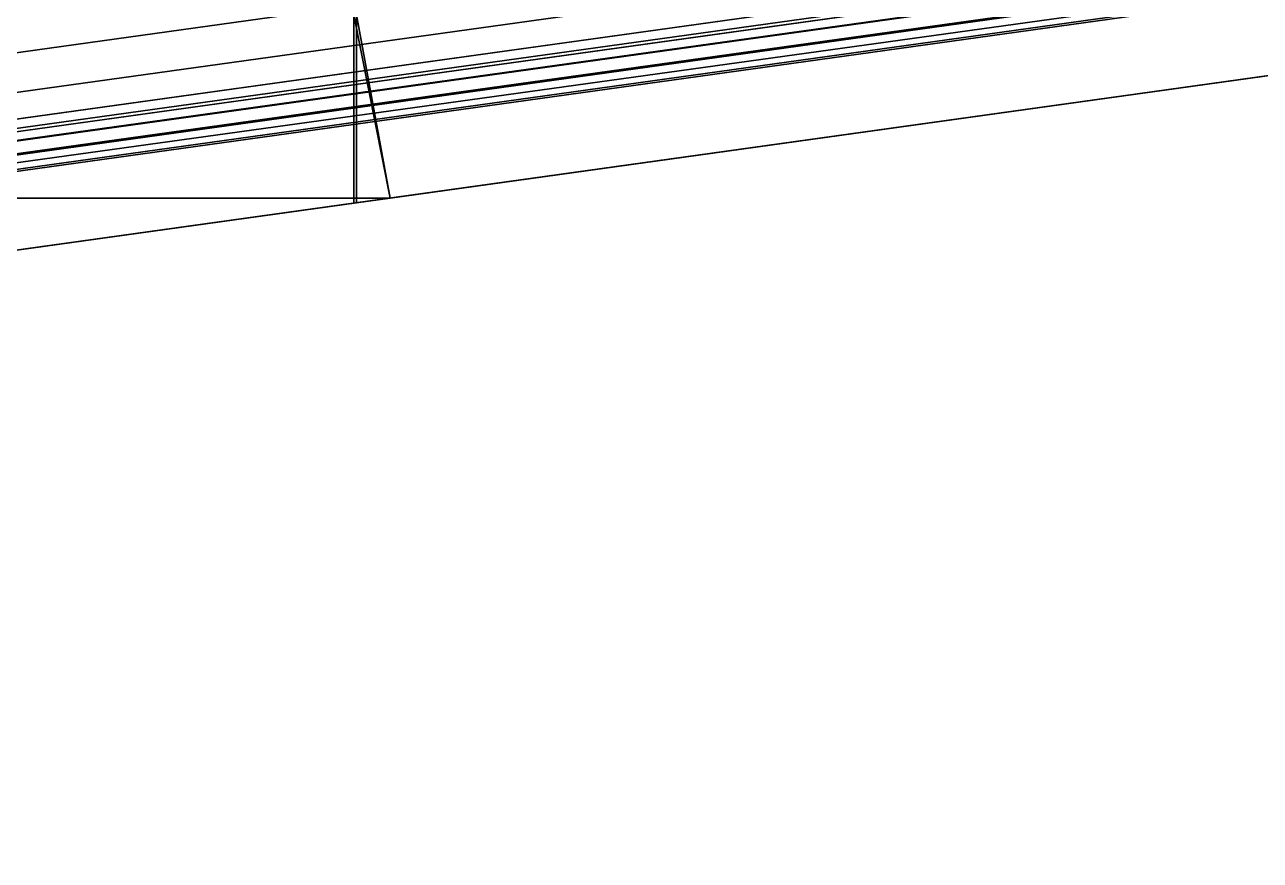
# Model space of a CAD drawing. Header units: millimetres. Extents: x 516 to 946, y 0 to 190.
# Drawn here: x 711.03 to 731.35, y 17.21 to 30.95 of the extents above; entities that cross this region are included whole.
import ezdxf

# ---------------------------------------------------------------- set-up
doc = ezdxf.new("R2010")
doc.units = ezdxf.units.MM
doc.layers.add('1', color=7, linetype='Continuous', true_color=0xffffff)

# ---------------------------------------------------------------- blocks, each defined once
blk = doc.blocks.new('UG_SURFACE_001')
at = {"layer": '1', "color": 252, "linetype": 'Continuous', "lineweight": 35}
for points in [[(200.937957, 31.107308, 3.5), (181.108311, 31.107308, 3.5), (181.108311, 28.095275, 3.5), (200.937957, 28.095275, 3.5)], [(200.937957, 28.095275, 1.5), (181.108311, 28.095275, 1.5), (181.108311, 31.107308, 1.5), (200.937957, 31.107308, 1.5)], [(200.937957, 31.107308, 3.5), (200.937957, 28.095275, 3.5), (201.489866, 28.095275, 3.5)], [(201.489866, 28.095275, 3.5), (220.767602, 30.783318, 3.5), (220.767602, 31.107308, 3.5), (200.937957, 31.107308, 3.5)], [(200.937957, 31.107308, 1.5), (220.767602, 31.107308, 1.5), (220.767602, 30.783318, 1.5), (201.489866, 28.095275, 1.5)], [(201.489866, 28.095275, 1.5), (200.937957, 28.095275, 1.5), (200.937957, 31.107308, 1.5)], [(201.489866, 28.095275, 1.5), (220.767602, 30.783318, 1.5), (220.767602, 30.783318, 3.5), (201.489866, 28.095275, 3.5)], [(200.937957, 28.018318, 3.5), (200.937957, 28.095275, 3.5), (181.108311, 28.095275, 3.5), (181.108311, 25.25332, 3.5)], [(181.108311, 25.25332, 1.5), (181.108311, 28.095275, 1.5), (200.937957, 28.095275, 1.5), (200.937957, 28.018318, 1.5)], [(201.489866, 28.095275, 3.5), (200.937957, 28.095275, 3.5), (200.937957, 28.018318, 3.5)], [(200.937957, 28.018318, 1.5), (200.937957, 28.095275, 1.5), (201.489866, 28.095275, 1.5)], [(200.937957, 28.018318, 1.5), (201.489866, 28.095275, 1.5), (201.489866, 28.095275, 3.5), (200.937957, 28.018318, 3.5)], [(181.108311, 25.25332, 1.5), (200.937957, 28.018318, 1.5), (200.937957, 28.018318, 3.5), (181.108311, 25.25332, 3.5)]]:
    blk.add_3dface(points, dxfattribs=at)
blk = doc.blocks.new('1стенка_MODEL')
at = {"layer": '1', "color": 252, "linetype": 'Continuous', "lineweight": 35}
for p, q in [((1.5, 0.209156, 3.5), (430, 59.958194, 3.5)), ((1.5, 0.209156, 1.5), (430, 59.958194, 1.5))]:
    blk.add_line(p, q, dxfattribs=at)
blk.add_blockref('UG_SURFACE_001', (0, 0), dxfattribs=at)
blk = doc.blocks.new('UG_SURFACE_005')
at = {"layer": '1', "color": 252, "linetype": 'Continuous', "lineweight": 35}
for points in [[(411.674261, 77.402897, 4.8), (7.442508, 21.037767, 4.8), (7.469615, 20.987745, 5.067878), (411.659777, 77.347077, 5.067878)], [(277.741492, 58.727622, 3.5), (260.070503, 56.263622, 3.5), (7.442508, 21.037767, 4.8), (411.674261, 77.402897, 4.8)], [(411.659777, 77.347077, 5.067878), (7.469615, 20.987745, 5.067878), (7.546807, 20.8453, 5.294975), (411.618471, 77.188112, 5.294975)], [(411.618471, 77.188112, 5.294975), (7.546807, 20.8453, 5.294975), (7.662333, 20.632116, 5.446716), (411.556661, 76.9502, 5.446716)], [(411.556661, 76.9502, 5.446716), (7.662333, 20.632116, 5.446716), (200.895414, 47.305614, 5.5), (220.703781, 50.067645, 5.5)], [(2.490418, 3.593836, 5.652241), (418.917865, 61.659507, 5.652241), (220.703781, 34.793768, 5.5), (200.895414, 32.031737, 5.5)], [(2.490418, 2.938712, 6.085787), (419.00748, 61.016876, 6.085787), (418.917865, 61.659507, 5.652241), (2.490418, 3.593836, 5.652241)], [(2.490418, 2.500972, 6.734633), (419.067353, 60.587484, 6.734633), (419.00748, 61.016876, 6.085787), (2.490418, 2.938712, 6.085787)], [(2.490418, 2.347258, 7.5), (419.088364, 60.436703, 7.5), (419.067353, 60.587484, 6.734633), (2.490418, 2.500972, 6.734633)], [(2.490418, 2.347258, 7.5), (7.683697, 3.071397, 20.8), (413.849115, 59.706151, 20.8), (419.088364, 60.436703, 15.510051)], [(419.088364, 60.436703, 15.510051), (419.088364, 60.436703, 7.5), (2.490418, 2.347258, 7.5)], [(414.17411, 59.315167, 21.446716), (414.080501, 59.531406, 21.294976), (7.510331, 2.840214, 21.294976), (7.485521, 2.650026, 21.418547)], [(7.519177, 2.860382, 21.266907), (7.510331, 2.840214, 21.294976), (414.080501, 59.531406, 21.294976)], [(414.080501, 59.531406, 21.294976), (413.966358, 59.668701, 21.067878), (7.581907, 3.003404, 21.067878), (7.519177, 2.860382, 21.266907)], [(7.588187, 3.007599, 21.051351), (7.581907, 3.003404, 21.067878), (413.966358, 59.668701, 21.067878)], [(413.966358, 59.668701, 21.067878), (413.849115, 59.706151, 20.8), (7.683697, 3.071397, 20.8), (7.588187, 3.007599, 21.051351)], [(414.232939, 59.052903, 21.500001), (414.17411, 59.315167, 21.446716), (7.479866, 2.606673, 21.446716)], [(7.485521, 2.650026, 21.418547), (7.479866, 2.606673, 21.446716), (414.17411, 59.315167, 21.446716)], [(7.479866, 2.606673, 21.446716), (7.487073, 2.406226, 21.496654), (414.232939, 59.052903, 21.500001)], [(7.487073, 2.406226, 21.496654), (7.490418, 2.337674, 21.500001), (414.232939, 59.052903, 21.500001)], [(414.232939, 59.052903, 21.500001), (7.490418, 2.337674, 21.500001), (7.490418, 1.044446, 21.500001), (414.409846, 57.784338, 21.500001)], [(124.049336, 17.297149, 3.5), (419.361919, 58.474846, 16.5), (414.409846, 57.784338, 21.500001), (7.490418, 1.044446, 21.500001)], [(419.361919, 58.474846, 16.5), (124.049336, 17.297149, 3.5), (141.220331, 19.691432, 3.5)], [(141.220331, 19.691432, 3.5), (161.528692, 22.523183, 3.5), (419.361919, 58.474846, 16.5)], [(419.361919, 58.474846, 16.5), (161.528692, 22.523183, 3.5), (163.666055, 22.821212, 3.5)], [(419.361919, 58.474846, 16.5), (163.666055, 22.821212, 3.5), (183.474422, 25.583245, 3.5)], [(183.474422, 25.583245, 3.5), (200.895414, 28.012387, 3.5), (419.361919, 58.474846, 16.5)], [(419.361919, 58.474846, 16.5), (200.895414, 28.012387, 3.5), (201.489866, 28.095275, 3.5)], [(201.489866, 28.095275, 3.5), (220.703781, 30.774418, 3.5), (419.361919, 58.474846, 16.5)], [(7.442508, 21.037767, 4.8), (260.070503, 56.263622, 3.5), (257.93314, 55.965591, 3.5)], [(7.442508, 21.037767, 4.8), (257.93314, 55.965591, 3.5), (240.512133, 53.536449, 3.5)], [(7.442508, 21.037767, 4.8), (240.512133, 53.536449, 3.5), (238.124758, 53.20356, 3.5)], [(7.442508, 21.037767, 4.8), (238.124758, 53.20356, 3.5), (220.703781, 50.774418, 3.5)], [(7.442508, 21.037767, 4.8), (220.703781, 50.774418, 3.5), (220.109314, 50.69153, 3.5)], [(7.442508, 21.037767, 4.8), (220.109314, 50.69153, 3.5), (200.895414, 48.012387, 3.5)], [(7.442508, 21.037767, 4.8), (200.895414, 48.012387, 3.5), (176.906765, 44.667464, 3.5)], [(7.662333, 20.632116, 5.446716), (181.975499, 44.667464, 5.5), (200.895414, 47.305614, 5.5)], [(2.490418, 3.593836, 5.652241), (200.895414, 32.031737, 5.5), (194.265723, 31.107308, 5.5)], [(200.895414, 31.107308, 3.5), (200.895414, 28.095275, 3.5), (161.528692, 28.095275, 3.5), (161.528692, 31.107308, 3.5)], [(200.895414, 31.107308, 3.5), (220.703781, 31.107308, 3.5), (220.703781, 30.774418, 3.5), (201.489866, 28.095275, 3.5)], [(201.489866, 28.095275, 3.5), (200.895414, 28.095275, 3.5), (200.895414, 31.107308, 3.5)], [(161.528692, 28.095275, 3.5), (200.895414, 28.095275, 3.5), (200.895414, 28.012387, 3.5), (183.474422, 25.583245, 3.5)], [(200.895414, 28.012387, 3.5), (200.895414, 28.095275, 3.5), (201.489866, 28.095275, 3.5)]]:
    blk.add_3dface(points, dxfattribs=at)
blk = doc.blocks.new('4пояс_нижний_MODEL')
at = {"layer": '1', "color": 252, "linetype": 'Continuous', "lineweight": 35}
for p, q in [((419.088373, 60.436703, 7.5), (2.490418, 2.347258, 7.5)), ((7.683696, 3.071397, 20.8), (413.849112, 59.706152, 20.8)), ((414.232954, 59.052902, 21.5), (7.490418, 2.337674, 21.5)), ((419.36193, 58.474847, 3.5), (2.490418, 0.347258, 3.5)), ((414.409839, 57.784339, 21.5), (7.490418, 1.044446, 21.5))]:
    blk.add_line(p, q, dxfattribs=at)
blk.add_blockref('UG_SURFACE_005', (0, 0), dxfattribs=at)

msp = doc.modelspace()

# ---------------------------------------------------------------- block references
at = {"layer": '1', "color": 163, "linetype": 'Continuous', "lineweight": 70}
for name in ['1стенка_MODEL', '4пояс_нижний_MODEL']:
    msp.add_blockref(name, (515.550342, 0), dxfattribs=at)

doc.saveas('drawing.dxf')
